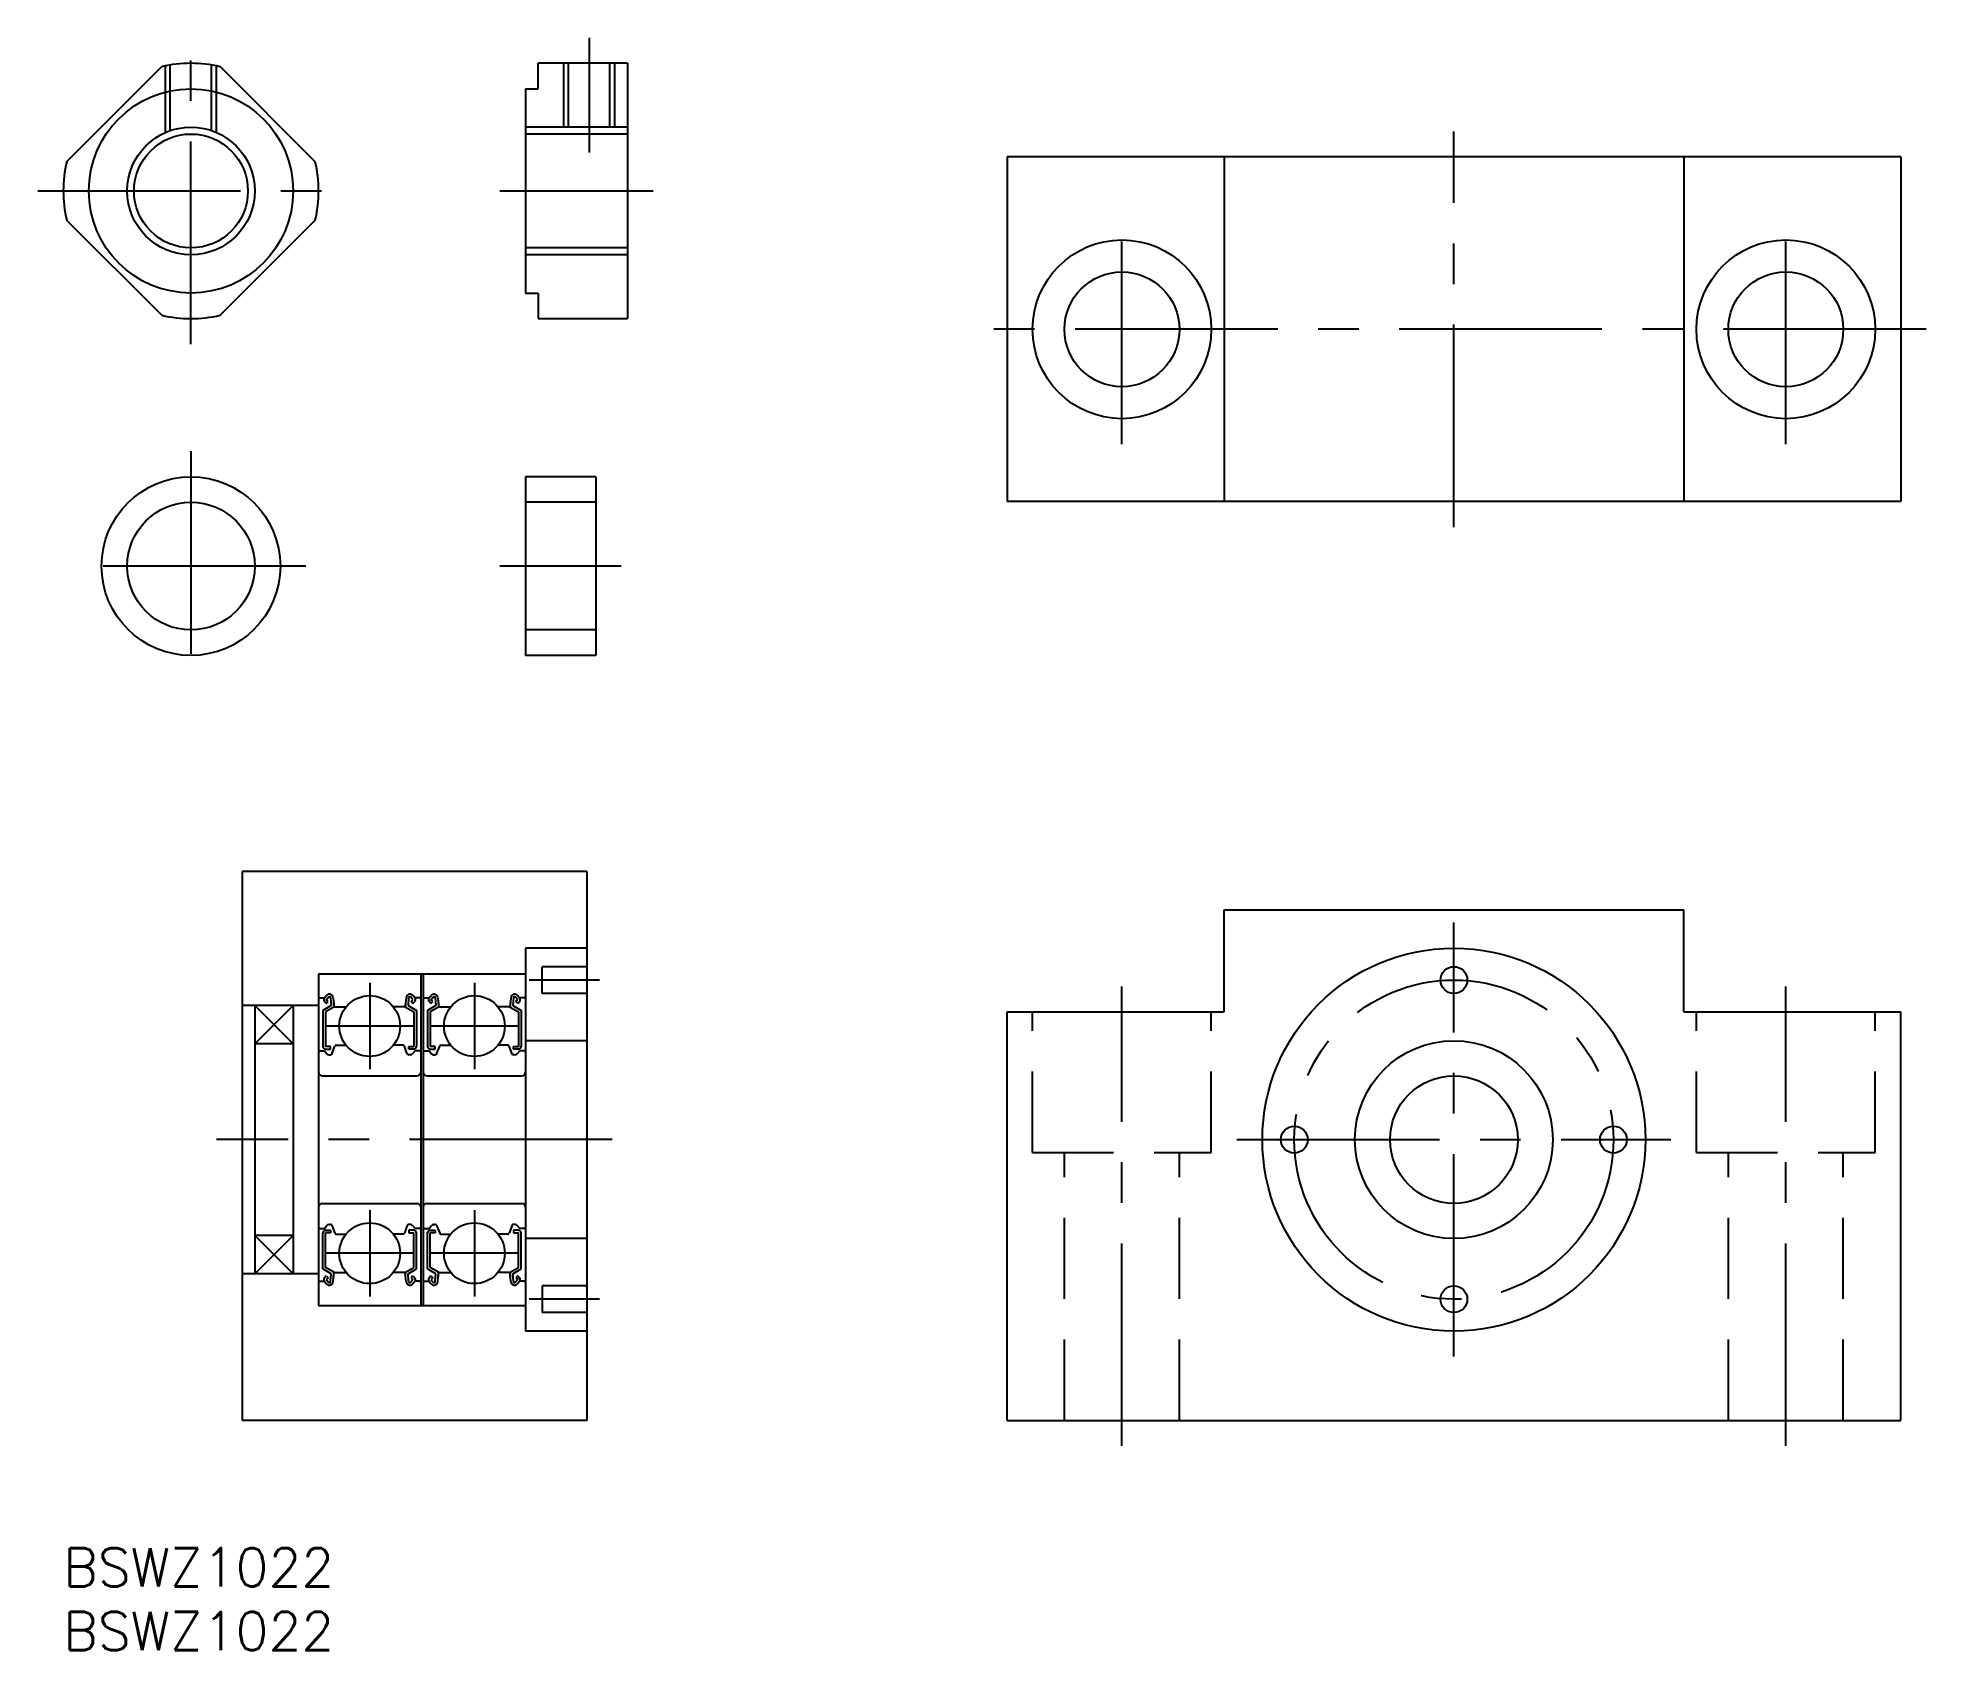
# Model space of a CAD drawing. Extents: x -2 to 146, y -8 to 118.
import ezdxf

# ---------------------------------------------------------------- set-up
doc = ezdxf.new("R2010")
doc.units = 0
doc.header["$LTSCALE"] = 0.5
doc.linetypes.add('CENTER', pattern=[50.8, 31.75, -6.35, 6.35, -6.35])
doc.linetypes.add('DASHED', pattern=[19.05, 12.7, -6.35])
for name, color, linetype in [('MSM_CENTER', 1, 'CENTER'), ('MSM_CONTINUOUS', 7, 'CONTINUOUS'), ('MSM_DASHED', 4, 'DASHED'), ('MSM_NARROW', 5, 'CONTINUOUS'), ('MSM_PART_NUMBER', 7, 'CONTINUOUS')]:
    doc.layers.add(name, color=color, linetype=linetype)
doc.styles.get("Standard").update_dxf_attribs({"font": 'txt.shx', "height": 1.5, "bigfont": 'bigfont.shx'})

# ---------------------------------------------------------------- blocks, each defined once
blk = doc.blocks.new('*U13')
at = {"layer": 'MSM_PART_NUMBER'}
blk.add_text('BSWZ1022', height=3, dxfattribs=at).set_placement((0, -3))
blk = doc.blocks.new('*U14')
at = {"layer": 'MSM_PART_NUMBER'}
blk.add_text('BSWZ1022', height=3, dxfattribs=at).set_placement((0, -8))

msp = doc.modelspace()

# ---------------------------------------------------------------- linework, layer by layer
at = {"layer": 'MSM_CENTER'}
for p, q in [((10, 94.32), (10, 118.32)), ((41.2, 118.32), (41.2, 109.32)), ((108.92, 79.98), (108.92, 110.98)), ((-2, 106.32), (22, 106.32)), ((34.2, 106.32), (46.2, 106.32)), ((82.92, 86.48), (82.92, 104.48)), ((134.92, 86.48), (134.92, 104.48)), ((145.92, 95.48), (71.92, 95.48)), ((10, 85.93), (10, 67.93)), ((19, 76.93), (1, 76.93)), ((43.7, 76.93), (34.2, 76.93)), ((108.92, 15), (108.92, 49)), ((42, 44.5), (36.5, 44.5)), ((24, 44.28), (24, 37.52)), ((32.2, 44.28), (32.2, 37.52)), ((82.92, 8), (82.92, 44)), ((134.92, 8), (134.92, 44)), ((27.38, 40.9), (20.61, 40.9)), ((35.58, 40.9), (28.81, 40.9)), ((43, 32), (12, 32)), ((91.92, 32), (125.92, 32)), ((24, 26.48), (24, 19.72)), ((32.2, 26.48), (32.2, 19.72)), ((27.38, 23.1), (20.61, 23.1)), ((35.58, 23.1), (28.81, 23.1)), ((42, 19.5), (36.5, 19.5))]:
    msp.add_line(p, q, dxfattribs=at)
msp.add_circle((108.92, 32), 12.5, dxfattribs=at)
at = {"layer": 'MSM_CONTINUOUS'}
for p, q in [((0.26, 108.61), (7.71, 116.06)), ((19.74, 108.61), (12.29, 116.06)), ((37.2, 114.32), (37.2, 116.32)), ((44.2, 116.32), (37.2, 116.32)), ((39.57, 111.32), (39.57, 116.32)), ((42.82, 111.32), (42.82, 116.32)), ((44.2, 116.32), (44.2, 96.32)), ((36.2, 114.32), (36.2, 98.32)), ((36.2, 114.32), (37.2, 114.32)), ((44.2, 110.78), (36.2, 110.78)), ((73.92, 108.98), (73.92, 81.98)), ((143.92, 108.98), (73.92, 108.98)), ((90.92, 108.98), (90.92, 81.98)), ((126.92, 108.98), (126.92, 81.98)), ((143.92, 108.98), (143.92, 81.98)), ((7.71, 96.59), (0.26, 104.04)), ((12.29, 96.59), (19.74, 104.04)), ((44.2, 101.86), (36.2, 101.86)), ((36.2, 98.32), (37.2, 98.32)), ((37.2, 98.32), (37.2, 96.32)), ((37.2, 96.32), (44.2, 96.32)), ((36.2, 83.93), (36.2, 69.93)), ((41.7, 83.93), (36.2, 83.93)), ((41.7, 83.93), (41.7, 69.93)), ((41.7, 81.93), (36.2, 81.93)), ((143.92, 81.98), (73.92, 81.98)), ((41.7, 71.93), (36.2, 71.93)), ((41.7, 69.93), (36.2, 69.93)), ((14, 53), (14, 10)), ((41, 53), (14, 53)), ((41, 53), (41, 10)), ((90.92, 42), (90.92, 50)), ((90.92, 50), (126.92, 50)), ((126.92, 42), (126.92, 50)), ((36.2, 47), (36.2, 17)), ((41, 47), (36.2, 47)), ((20, 45), (20, 19)), ((20, 45), (36.2, 45)), ((28, 45), (28, 19)), ((28.2, 45), (28.2, 19)), ((41, 45.55), (37.5, 45.55)), ((37.5, 43.45), (37.5, 45.55)), ((20.1, 43.1), (20.46, 43.1)), ((20.44, 43.09), (20.61, 43.29)), ((20.6, 42.96), (20.77, 43.16)), ((20.74, 42.82), (20.6, 42.96)), ((20.94, 43.1), (20.98, 42.5)), ((21.14, 43.12), (21.2, 42.49)), ((26.85, 43.12), (26.79, 42.49)), ((27.05, 43.1), (27.01, 42.5)), ((27.39, 42.96), (27.22, 43.16)), ((27.25, 42.82), (27.39, 42.96)), ((27.55, 43.09), (27.38, 43.29)), ((27.9, 43.1), (27.54, 43.1)), ((28.3, 43.1), (28.66, 43.1)), ((28.64, 43.09), (28.81, 43.29)), ((28.8, 42.96), (28.97, 43.16)), ((28.94, 42.82), (28.8, 42.96)), ((29.14, 43.1), (29.18, 42.5)), ((29.34, 43.12), (29.4, 42.49)), ((35.05, 43.12), (34.99, 42.49)), ((35.25, 43.1), (35.21, 42.5)), ((35.59, 42.96), (35.42, 43.16)), ((35.45, 42.82), (35.59, 42.96)), ((35.75, 43.09), (35.58, 43.29)), ((36.1, 43.1), (35.74, 43.1)), ((41, 43.45), (37.5, 43.45)), ((20, 42.5), (14, 42.5)), ((15, 42.5), (15, 21.5)), ((18, 42.5), (18, 21.5)), ((20.98, 42.5), (20.33, 42.12)), ((20.33, 42.12), (20.33, 39.3)), ((20.6, 42.67), (20.46, 42.82)), ((21.18, 42.38), (20.53, 42.01)), ((20.53, 42.01), (20.53, 39.3)), ((20.6, 42.67), (20.74, 42.82)), ((21.18, 42.75), (21.18, 42.38)), ((21.3, 42.4), (22.15, 42.4)), ((26.69, 42.4), (25.84, 42.4)), ((26.81, 42.75), (26.81, 42.38)), ((26.81, 42.38), (27.46, 42.01)), ((27.01, 42.5), (27.66, 42.12)), ((27.39, 42.67), (27.25, 42.82)), ((27.39, 42.67), (27.53, 42.82)), ((27.46, 42.01), (27.46, 39.3)), ((27.66, 42.12), (27.66, 39.3)), ((29.18, 42.5), (28.53, 42.12)), ((28.53, 42.12), (28.53, 39.3)), ((28.8, 42.67), (28.66, 42.82)), ((29.38, 42.38), (28.73, 42.01)), ((28.73, 42.01), (28.73, 39.3)), ((28.8, 42.67), (28.94, 42.82)), ((29.38, 42.75), (29.38, 42.38)), ((29.5, 42.4), (30.35, 42.4)), ((34.89, 42.4), (34.04, 42.4)), ((35.01, 42.75), (35.01, 42.38)), ((35.01, 42.38), (35.66, 42.01)), ((35.21, 42.5), (35.86, 42.12)), ((35.59, 42.67), (35.45, 42.82)), ((35.59, 42.67), (35.73, 42.82)), ((35.66, 42.01), (35.66, 39.3)), ((35.86, 42.12), (35.86, 39.3)), ((73.92, 10), (73.92, 42)), ((73.92, 42), (90.92, 42)), ((126.92, 42), (143.92, 42)), ((143.92, 10), (143.92, 42)), ((18, 39.5), (15, 39.5)), ((20.1, 38.95), (20.45, 38.95)), ((20.45, 38.95), (20.64, 38.72)), ((20.93, 39.3), (20.53, 39.3)), ((20.53, 39.1), (20.93, 39.1)), ((20.79, 38.65), (20.89, 38.65)), ((20.93, 39.1), (20.93, 39.3)), ((21.07, 38.78), (21.28, 39.33)), ((21.37, 39.4), (22.15, 39.4)), ((26.62, 39.4), (25.84, 39.4)), ((26.92, 38.78), (26.72, 39.33)), ((27.06, 39.1), (27.06, 39.3)), ((27.06, 39.3), (27.46, 39.3)), ((27.46, 39.1), (27.06, 39.1)), ((27.2, 38.65), (27.1, 38.65)), ((27.55, 38.95), (27.35, 38.72)), ((27.9, 38.95), (27.55, 38.95)), ((28.3, 38.95), (28.65, 38.95)), ((28.65, 38.95), (28.84, 38.72)), ((29.13, 39.3), (28.73, 39.3)), ((28.73, 39.1), (29.13, 39.1)), ((28.99, 38.65), (29.09, 38.65)), ((29.13, 39.1), (29.13, 39.3)), ((29.27, 38.78), (29.48, 39.33)), ((29.57, 39.4), (30.35, 39.4)), ((34.82, 39.4), (34.04, 39.4)), ((35.12, 38.78), (34.92, 39.33)), ((35.26, 39.1), (35.26, 39.3)), ((35.26, 39.3), (35.66, 39.3)), ((35.66, 39.1), (35.26, 39.1)), ((35.4, 38.65), (35.3, 38.65)), ((35.75, 38.95), (35.55, 38.72)), ((36.1, 38.95), (35.75, 38.95)), ((41, 39.75), (36.2, 39.75)), ((20.3, 37), (27.7, 37)), ((28.5, 37), (35.9, 37)), ((20.3, 27), (27.7, 27)), ((28.5, 27), (35.9, 27)), ((20.45, 25.05), (20.64, 25.28)), ((20.79, 25.35), (20.89, 25.35)), ((21.07, 25.22), (21.28, 24.67)), ((26.92, 25.22), (26.72, 24.67)), ((27.2, 25.35), (27.1, 25.35)), ((27.55, 25.05), (27.35, 25.28)), ((28.65, 25.05), (28.84, 25.28)), ((28.99, 25.35), (29.09, 25.35)), ((29.27, 25.22), (29.48, 24.67)), ((35.12, 25.22), (34.92, 24.67)), ((35.4, 25.35), (35.3, 25.35)), ((35.75, 25.05), (35.55, 25.28)), ((18, 24.5), (15, 24.5)), ((20.1, 25.05), (20.45, 25.05)), ((20.33, 21.87), (20.33, 24.7)), ((20.53, 24.9), (20.93, 24.9)), ((20.53, 21.99), (20.53, 24.7)), ((20.93, 24.7), (20.53, 24.7)), ((20.93, 24.9), (20.93, 24.7)), ((21.37, 24.6), (22.15, 24.6)), ((26.62, 24.6), (25.84, 24.6)), ((27.06, 24.9), (27.06, 24.7)), ((27.46, 24.9), (27.06, 24.9)), ((27.06, 24.7), (27.46, 24.7)), ((27.46, 21.99), (27.46, 24.7)), ((27.9, 25.05), (27.55, 25.05)), ((27.66, 21.87), (27.66, 24.7)), ((28.3, 25.05), (28.65, 25.05)), ((28.53, 21.87), (28.53, 24.7)), ((28.73, 24.9), (29.13, 24.9)), ((28.73, 21.99), (28.73, 24.7)), ((29.13, 24.7), (28.73, 24.7)), ((29.13, 24.9), (29.13, 24.7)), ((29.57, 24.6), (30.35, 24.6)), ((34.82, 24.6), (34.04, 24.6)), ((35.26, 24.9), (35.26, 24.7)), ((35.66, 24.9), (35.26, 24.9)), ((35.26, 24.7), (35.66, 24.7)), ((35.66, 21.99), (35.66, 24.7)), ((36.1, 25.05), (35.75, 25.05)), ((35.86, 21.87), (35.86, 24.7)), ((41, 24.25), (36.2, 24.25)), ((20, 21.5), (14, 21.5)), ((20.1, 20.9), (20.46, 20.9)), ((20.98, 21.5), (20.33, 21.87)), ((20.44, 20.91), (20.61, 20.71)), ((20.6, 21.33), (20.46, 21.18)), ((21.18, 21.62), (20.53, 21.99)), ((20.6, 21.33), (20.74, 21.18)), ((20.74, 21.18), (20.6, 21.04)), ((20.6, 21.04), (20.77, 20.84)), ((20.94, 20.9), (20.98, 21.5)), ((21.14, 20.88), (21.2, 21.51)), ((21.18, 21.25), (21.18, 21.62)), ((21.3, 21.6), (22.15, 21.6)), ((26.69, 21.6), (25.84, 21.6)), ((26.85, 20.88), (26.79, 21.51)), ((26.81, 21.62), (27.46, 21.99)), ((26.81, 21.25), (26.81, 21.62)), ((27.01, 21.5), (27.66, 21.87)), ((27.05, 20.9), (27.01, 21.5)), ((27.39, 21.04), (27.22, 20.84)), ((27.39, 21.33), (27.25, 21.18)), ((27.25, 21.18), (27.39, 21.04)), ((27.55, 20.91), (27.38, 20.71)), ((27.39, 21.33), (27.53, 21.18)), ((27.9, 20.9), (27.54, 20.9)), ((28.3, 20.9), (28.66, 20.9)), ((29.18, 21.5), (28.53, 21.87)), ((28.64, 20.91), (28.81, 20.71)), ((28.8, 21.33), (28.66, 21.18)), ((29.38, 21.62), (28.73, 21.99)), ((28.8, 21.33), (28.94, 21.18)), ((28.94, 21.18), (28.8, 21.04)), ((28.8, 21.04), (28.97, 20.84)), ((29.14, 20.9), (29.18, 21.5)), ((29.34, 20.88), (29.4, 21.51)), ((29.38, 21.25), (29.38, 21.62)), ((29.5, 21.6), (30.35, 21.6)), ((34.89, 21.6), (34.04, 21.6)), ((35.05, 20.88), (34.99, 21.51)), ((35.01, 21.62), (35.66, 21.99)), ((35.01, 21.25), (35.01, 21.62)), ((35.21, 21.5), (35.86, 21.87)), ((35.25, 20.9), (35.21, 21.5)), ((35.59, 21.04), (35.42, 20.84)), ((35.59, 21.33), (35.45, 21.18)), ((35.45, 21.18), (35.59, 21.04)), ((35.75, 20.91), (35.58, 20.71)), ((35.59, 21.33), (35.73, 21.18)), ((36.1, 20.9), (35.74, 20.9)), ((41, 20.55), (37.5, 20.55)), ((37.5, 20.55), (37.5, 18.45)), ((20, 19), (36.2, 19)), ((41, 18.45), (37.5, 18.45)), ((41, 17), (36.2, 17)), ((41, 10), (14, 10)), ((73.92, 10), (143.92, 10))]:
    msp.add_line(p, q, dxfattribs=at)
for centre, radius in [((10, 106.32), 8), ((10, 106.32), 4.46), ((82.92, 95.48), 7), ((134.92, 95.48), 7), ((82.92, 95.48), 4.5), ((134.92, 95.48), 4.5), ((10, 76.93), 7), ((10, 76.93), 5), ((108.92, 32), 15), ((108.92, 44.5), 1.05), ((24, 40.9), 2.38), ((32.2, 40.9), 2.38), ((108.92, 32), 7.75), ((108.92, 32), 5), ((96.42, 32), 1.05), ((121.42, 32), 1.05), ((24, 23.1), 2.38), ((32.2, 23.1), 2.38), ((108.92, 19.5), 1.05)]:
    msp.add_circle(centre, radius, dxfattribs=at)
for centre, radius, start, end in [((10, 106.32), 10, 76.7883, 103.2117), ((10, 106.32), 10, 166.7883, 193.2117), ((10, 106.32), 10, 346.7883, 13.2117), ((10, 106.32), 10, 256.7883, 283.2117), ((20.1, 43.2), 0.1, 180, 270), ((20.6, 42.96), 0.2, 140.137, 225.002), ((20.84, 43.1), 0.3, 4.9354, 140.137), ((20.84, 43.1), 0.1, 3.1017, 139.9503), ((27.15, 43.1), 0.3, 39.863, 175.0646), ((27.15, 43.1), 0.1, 40.0497, 176.8983), ((27.39, 42.96), 0.2, 314.998, 39.863), ((27.9, 43.2), 0.1, 270, 0), ((28.3, 43.2), 0.1, 180, 270), ((28.8, 42.96), 0.2, 140.137, 225.002), ((29.04, 43.1), 0.3, 4.9354, 140.137), ((29.04, 43.1), 0.1, 3.1017, 139.9503), ((35.35, 43.1), 0.3, 39.863, 175.0646), ((35.35, 43.1), 0.1, 40.0497, 176.8983), ((35.59, 42.96), 0.2, 314.998, 39.863), ((36.1, 43.2), 0.1, 270, 0), ((21.3, 42.5), 0.1, 184.9354, 270), ((26.69, 42.5), 0.1, 270, 355.0646), ((29.5, 42.5), 0.1, 184.9354, 270), ((34.89, 42.5), 0.1, 270, 355.0646), ((20.1, 38.85), 0.1, 90, 180.8103), ((20.53, 39.3), 0.2, 180, 270), ((20.79, 38.85), 0.2, 219.9762, 270), ((20.89, 38.85), 0.2, 270, 339.9916), ((21.37, 39.3), 0.1, 90, 159.9916), ((26.62, 39.3), 0.1, 20.0084, 90), ((27.1, 38.85), 0.2, 200.0084, 270), ((27.2, 38.85), 0.2, 270, 320.0238), ((27.46, 39.3), 0.2, 270, 0), ((27.9, 38.85), 0.1, 359.1897, 90), ((28.3, 38.85), 0.1, 90, 180.8103), ((28.73, 39.3), 0.2, 180, 270), ((28.99, 38.85), 0.2, 219.9762, 270), ((29.09, 38.85), 0.2, 270, 339.9916), ((29.57, 39.3), 0.1, 90, 159.9916), ((34.82, 39.3), 0.1, 20.0084, 90), ((35.3, 38.85), 0.2, 200.0084, 270), ((35.4, 38.85), 0.2, 270, 320.0238), ((35.66, 39.3), 0.2, 270, 0), ((36.1, 38.85), 0.1, 359.1897, 90), ((20.3, 37.3), 0.3, 180, 270), ((27.7, 37.3), 0.3, 270, 0), ((28.5, 37.3), 0.3, 180, 270), ((35.9, 37.3), 0.3, 270, 0), ((20.3, 26.7), 0.3, 90, 180), ((27.7, 26.7), 0.3, 0, 90), ((28.5, 26.7), 0.3, 90, 180), ((35.9, 26.7), 0.3, 0, 90), ((20.1, 25.15), 0.1, 179.1897, 270), ((20.79, 25.15), 0.2, 90, 140.0238), ((20.89, 25.15), 0.2, 20.0084, 90), ((27.1, 25.15), 0.2, 90, 159.9916), ((27.2, 25.15), 0.2, 39.9762, 90), ((27.9, 25.15), 0.1, 270, 0.8103), ((28.3, 25.15), 0.1, 179.1897, 270), ((28.99, 25.15), 0.2, 90, 140.0238), ((29.09, 25.15), 0.2, 20.0084, 90), ((35.3, 25.15), 0.2, 90, 159.9916), ((35.4, 25.15), 0.2, 39.9762, 90), ((36.1, 25.15), 0.1, 270, 0.8103), ((20.53, 24.7), 0.2, 90, 180), ((21.37, 24.7), 0.1, 200.0084, 270), ((26.62, 24.7), 0.1, 270, 339.9916), ((27.46, 24.7), 0.2, 0, 90), ((28.73, 24.7), 0.2, 90, 180), ((29.57, 24.7), 0.1, 200.0084, 270), ((34.82, 24.7), 0.1, 270, 339.9916), ((35.66, 24.7), 0.2, 0, 90), ((20.1, 20.8), 0.1, 90, 180), ((20.6, 21.04), 0.2, 134.998, 219.863), ((20.84, 20.9), 0.3, 219.863, 355.0646), ((20.84, 20.9), 0.1, 220.0497, 356.8983), ((21.3, 21.5), 0.1, 90, 175.0646), ((26.69, 21.5), 0.1, 4.9354, 90), ((27.15, 20.9), 0.3, 184.9354, 320.137), ((27.15, 20.9), 0.1, 183.1017, 319.9503), ((27.39, 21.04), 0.2, 320.137, 45.002), ((27.9, 20.8), 0.1, 0, 90), ((28.3, 20.8), 0.1, 90, 180), ((28.8, 21.04), 0.2, 134.998, 219.863), ((29.04, 20.9), 0.3, 219.863, 355.0646), ((29.04, 20.9), 0.1, 220.0497, 356.8983), ((29.5, 21.5), 0.1, 90, 175.0646), ((34.89, 21.5), 0.1, 4.9354, 90), ((35.35, 20.9), 0.3, 184.9354, 320.137), ((35.35, 20.9), 0.1, 183.1017, 319.9503), ((35.59, 21.04), 0.2, 320.137, 45.002), ((36.1, 20.8), 0.1, 0, 90)]:
    msp.add_arc(centre, radius, start, end, dxfattribs=at)
at = {"layer": 'MSM_DASHED'}
for p, q in [((8, 110.9), (8, 116.12)), ((8.38, 111.05), (8.38, 116.19)), ((11.62, 111.05), (11.62, 116.19)), ((12, 110.9), (12, 116.12)), ((75.92, 31), (75.92, 42)), ((89.92, 31), (89.92, 42)), ((127.92, 31), (127.92, 42)), ((141.92, 31), (141.92, 42)), ((75.92, 31), (89.92, 31)), ((78.42, 10), (78.42, 31)), ((87.42, 10), (87.42, 31)), ((127.92, 31), (141.92, 31)), ((130.42, 10), (130.42, 31)), ((139.42, 10), (139.42, 31))]:
    msp.add_line(p, q, dxfattribs=at)
at = {"layer": 'MSM_NARROW'}
for p, q in [((39.2, 111.32), (39.2, 116.32)), ((43.2, 111.32), (43.2, 116.32)), ((44.2, 111.32), (36.2, 111.32)), ((44.2, 101.32), (36.2, 101.32)), ((15, 42.5), (18, 39.5)), ((18, 42.5), (15, 39.5)), ((15, 21.5), (18, 24.5)), ((18, 21.5), (15, 24.5))]:
    msp.add_line(p, q, dxfattribs=at)
msp.add_circle((10, 106.32), 5, dxfattribs=at)

# ---------------------------------------------------------------- block references
at = {"layer": 'MSM_CONTINUOUS'}
for name in ['*U13', '*U14']:
    msp.add_blockref(name, (0, 0), dxfattribs=at)

doc.saveas('drawing.dxf')
